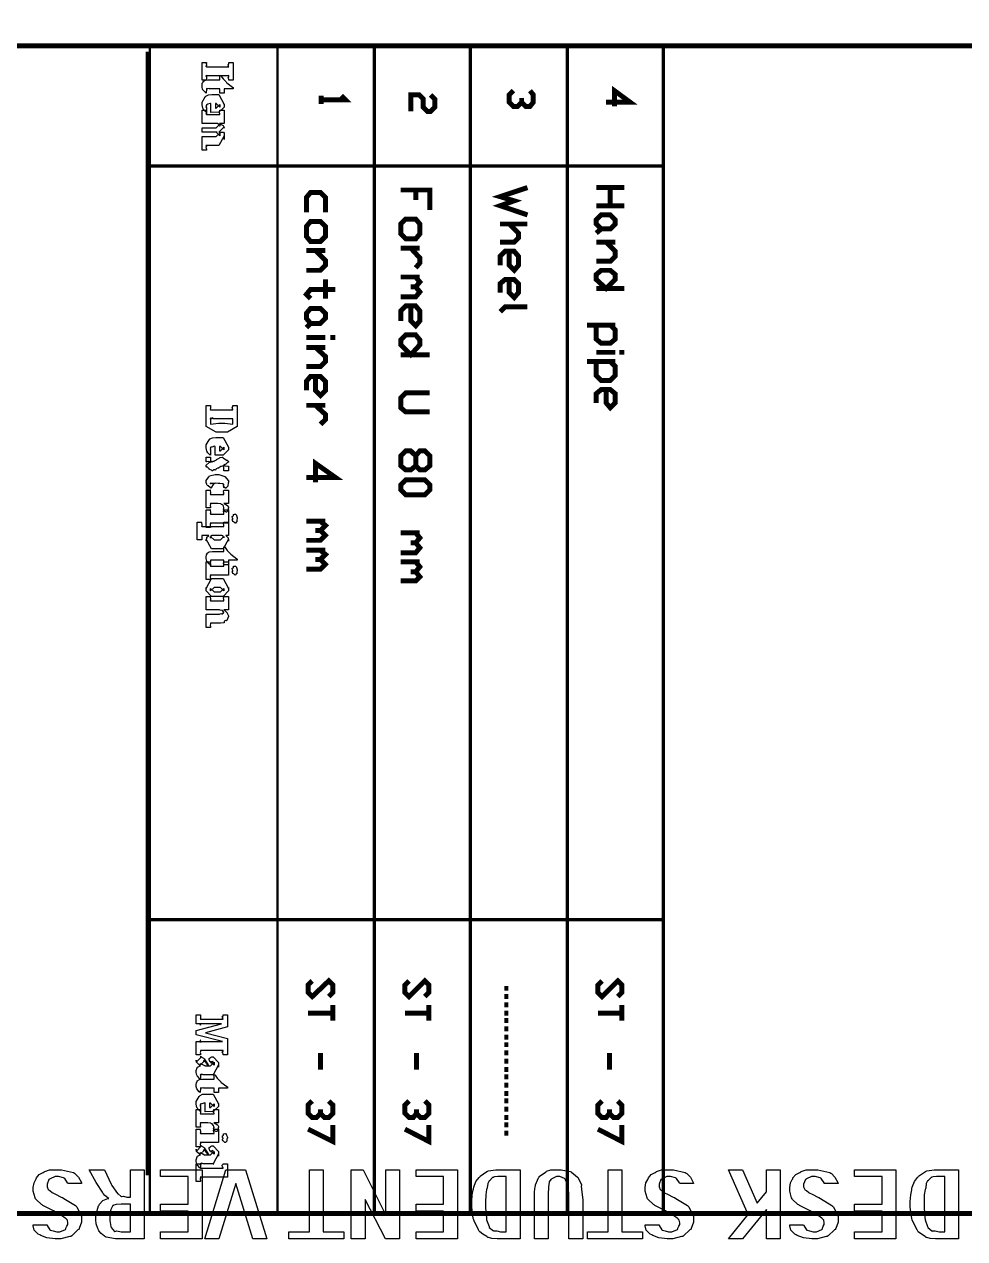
# Model space of a CAD drawing. Extents: x 0 to 11.7, y 0 to 16.5.
# Drawn here: x 4.012 to 5.905, y -0.002 to 2.442 of the extents above; entities that cross this region are included whole.
import ezdxf

# ---------------------------------------------------------------- set-up
doc = ezdxf.new("R2010")
doc.units = 0
doc.layers.get('0').update_dxf_attribs({"linetype": 'CONTINUOUS'})

msp = doc.modelspace()

# ---------------------------------------------------------------- linework, layer by layer
at = {"color": 0, "const_width": 0.01}
msp.add_lwpolyline([(11.5517, 0.0483), (11.5517, 16.4), (0.1833, 16.4), (0.1833, 0.0483), (11.5517, 0.0483)], close=True, dxfattribs=at)
at = {"color": 0}
for points, const_width in [([(0.1833, 2.3983), (11.5517, 2.3983)], 0.01), ([(4.265, 2.3983), (4.265, 0.0483)], 0.005), ([(4.265, 2.3983), (5.105, 2.3983)], 0.005), ([(4.265, 2.3983), (5.2983, 2.3983)], 0.005), ([(4.5217, 2.3983), (4.5217, 0.0467)], 0.005), ([(4.7167, 2.3983), (4.7167, 0.0483)], 0.00667), ([(4.91, 2.3983), (4.91, 0.0467)], 0.00667), ([(5.105, 2.3983), (5.105, 0.0483)], 0.00667), ([(5.2983, 2.3983), (5.2983, 0.0483)], 0.00667), ([(4.2617, 2.3867), (4.2617, 0.125)], 0.01), ([(4.265, 2.1567), (5.2983, 2.1567)], 0.00667), ([(4.2633, 0.64), (5.2983, 0.64)], 0.00667), ([(4.265, 0.0483), (5.2983, 0.0483)], 0.005)]:
    msp.add_lwpolyline(points, dxfattribs=dict(at, const_width=const_width))
at = {"color": 6}
for points in [[(4.3789, 2.3292), (4.37, 2.3292), (4.37, 2.365), (4.3789, 2.365), (4.3789, 2.3628), (4.3786, 2.3627), (4.3789, 2.3596), (4.3789, 2.3585), (4.3788, 2.3586), (4.3778, 2.3582), (4.3789, 2.3566), (4.3789, 2.3566), (4.3787, 2.3568), (4.3778, 2.3573), (4.3789, 2.3561), (4.3789, 2.3561), (4.4238, 2.3561), (4.4234, 2.3564), (4.4223, 2.3574), (4.4238, 2.3566), (4.4238, 2.3566), (4.4234, 2.3569), (4.4223, 2.3584), (4.4238, 2.3587), (4.4238, 2.3587), (4.4233, 2.3592), (4.4223, 2.3613), (4.4238, 2.3625), (4.4238, 2.3628), (4.4238, 2.365), (4.4327, 2.365), (4.4327, 2.3292), (4.4238, 2.3292), (4.4238, 2.3314), (4.4232, 2.3319), (4.4223, 2.3345), (4.4238, 2.3354), (4.4238, 2.3357), (4.4237, 2.3358), (4.4238, 2.3372), (4.4238, 2.3377), (4.4234, 2.3382), (4.4223, 2.3397), (4.4238, 2.3381), (4.4238, 2.3381), (4.3789, 2.3381), (4.3787, 2.3385), (4.3778, 2.3397), (4.3789, 2.3382), (4.3789, 2.3377), (4.3788, 2.3379), (4.3778, 2.3385), (4.3789, 2.3363), (4.3789, 2.3355), (4.3788, 2.3355), (4.3789, 2.3324), (4.3789, 2.3314), (4.3789, 2.3292)], [(4.4327, 2.3121), (4.4147, 2.3121), (4.4147, 2.3032), (4.4058, 2.3032), (4.4058, 2.3121), (4.3848, 2.3121), (4.3842, 2.3125), (4.3817, 2.3121), (4.3809, 2.3121), (4.3804, 2.3123), (4.3787, 2.3127), (4.3793, 2.3121), (4.3793, 2.3121), (4.3793, 2.3122), (4.3789, 2.3121), (4.3789, 2.3121), (4.378, 2.3032), (4.3762, 2.305), (4.371, 2.3106), (4.37, 2.3157), (4.37, 2.3173), (4.37, 2.3188), (4.3705, 2.3234), (4.3717, 2.325), (4.372, 2.3256), (4.3722, 2.3265), (4.3763, 2.3294), (4.3767, 2.3295), (4.3767, 2.3295), (4.3826, 2.3301), (4.3846, 2.3301), (4.4058, 2.3301), (4.4058, 2.339), (4.408, 2.339), (4.408, 2.3381), (4.4123, 2.332), (4.4183, 2.3259), (4.4193, 2.3249), (4.4196, 2.3244), (4.4315, 2.3153), (4.4327, 2.3145), (4.4327, 2.3121)], [(4.388, 2.2645), (4.388, 2.2823), (4.3869, 2.2827), (4.3813, 2.2809), (4.3809, 2.2805), (4.3803, 2.2807), (4.378, 2.2799), (4.3789, 2.2781), (4.3789, 2.2775), (4.3788, 2.2777), (4.3778, 2.2776), (4.3789, 2.2761), (4.3789, 2.2756), (4.3788, 2.2757), (4.3778, 2.2759), (4.3789, 2.274), (4.3789, 2.2734), (4.3789, 2.2645), (4.3776, 2.2656), (4.3736, 2.2692), (4.3723, 2.2716), (4.372, 2.2723), (4.3715, 2.273), (4.37, 2.2797), (4.37, 2.2818), (4.37, 2.2855), (4.3762, 2.2956), (4.3774, 2.2964), (4.3777, 2.2974), (4.3829, 2.2998), (4.3895, 2.3003), (4.3917, 2.3003), (4.4041, 2.3003), (4.4147, 2.2805), (4.4147, 2.281), (4.4147, 2.2753), (4.4041, 2.2649), (4.388, 2.2645)], [(4.3969, 2.2734), (4.3986, 2.2734), (4.4058, 2.2805), (4.4058, 2.2775), (4.4058, 2.2753), (4.3986, 2.2823), (4.3978, 2.2823), (4.3969, 2.2823), (4.3969, 2.2734)], [(4.4147, 2.2425), (4.4049, 2.2425), (4.4053, 2.2424), (4.4122, 2.2383), (4.4125, 2.2379), (4.4125, 2.2379), (4.4147, 2.2343), (4.4147, 2.2331), (4.4147, 2.2355), (4.4041, 2.2251), (4.413, 2.2251), (4.4147, 2.2227), (4.4147, 2.2101), (4.4147, 2.2175), (4.4041, 2.1978), (4.3971, 2.1978), (4.3789, 2.1978), (4.3787, 2.198), (4.3778, 2.1982), (4.3789, 2.1966), (4.3789, 2.196), (4.3789, 2.1961), (4.3778, 2.1945), (4.3789, 2.1903), (4.3789, 2.1889), (4.37, 2.1889), (4.37, 2.2158), (4.3789, 2.2158), (4.3963, 2.2158), (4.3986, 2.2158), (4.4058, 2.2227), (4.4058, 2.2188), (4.4058, 2.2175), (4.3986, 2.2247), (4.4004, 2.2247), (4.3789, 2.2247), (4.37, 2.2247), (4.37, 2.2336), (4.3789, 2.2336), (4.3963, 2.2336), (4.3986, 2.2336), (4.4058, 2.2407), (4.4058, 2.2368), (4.4054, 2.2374), (4.4046, 2.2393), (4.4049, 2.2392), (4.4049, 2.2392), (4.4041, 2.2401), (4.4009, 2.2422), (4.4004, 2.2425), (4.3789, 2.2425), (4.37, 2.2425), (4.37, 2.2694), (4.3789, 2.2694), (4.3782, 2.2689), (4.3789, 2.2637), (4.3789, 2.262), (4.3788, 2.2622), (4.3778, 2.2624), (4.3789, 2.2605), (4.3789, 2.2605), (4.4058, 2.2605), (4.4058, 2.2605), (4.4058, 2.2618), (4.4058, 2.2622), (4.4054, 2.2631), (4.4048, 2.2664), (4.4058, 2.2687), (4.4058, 2.2694), (4.4147, 2.2694), (4.4147, 2.2425)], [(4.3783, 1.675), (4.3872, 1.675), (4.3872, 1.6728), (4.3869, 1.6727), (4.3872, 1.6698), (4.3872, 1.6687), (4.387, 1.6688), (4.3861, 1.6682), (4.3872, 1.6666), (4.3872, 1.6666), (4.387, 1.6668), (4.3861, 1.6673), (4.3872, 1.6661), (4.3872, 1.6661), (4.4321, 1.6661), (4.4318, 1.6664), (4.4306, 1.6674), (4.4321, 1.6666), (4.4321, 1.6666), (4.4317, 1.6669), (4.4306, 1.6684), (4.4321, 1.6687), (4.4321, 1.6687), (4.4316, 1.6692), (4.4306, 1.6713), (4.4321, 1.6725), (4.4321, 1.6728), (4.4321, 1.675), (4.441, 1.675), (4.441, 1.6511), (4.441, 1.6321), (4.4213, 1.6212), (4.4096, 1.6212), (4.3981, 1.6212), (4.3783, 1.6321), (4.3783, 1.6511), (4.3783, 1.675)], [(4.4321, 1.6481), (4.3926, 1.6481), (4.3924, 1.6487), (4.3901, 1.6497), (4.3893, 1.6481), (4.3889, 1.6481), (4.3886, 1.6485), (4.387, 1.6495), (4.388, 1.6476), (4.3879, 1.6475), (4.3876, 1.6479), (4.3862, 1.6486), (4.3872, 1.6466), (4.3872, 1.6459), (4.3872, 1.6373), (4.4033, 1.6392), (4.4093, 1.6392), (4.4161, 1.6392), (4.4321, 1.6373), (4.4321, 1.6481)], [(4.3963, 1.5744), (4.3963, 1.5922), (4.3952, 1.5926), (4.3896, 1.5908), (4.3892, 1.5905), (4.3886, 1.5906), (4.3863, 1.5898), (4.3872, 1.5881), (4.3872, 1.5875), (4.387, 1.5876), (4.3861, 1.5876), (4.3872, 1.586), (4.3872, 1.5855), (4.387, 1.5857), (4.3861, 1.5858), (4.3872, 1.584), (4.3872, 1.5833), (4.3872, 1.5744), (4.3858, 1.5756), (4.3819, 1.5792), (4.3806, 1.5815), (4.3803, 1.5822), (4.3798, 1.583), (4.3783, 1.5896), (4.3783, 1.5918), (4.3783, 1.5954), (4.3845, 1.6055), (4.3857, 1.6063), (4.386, 1.6073), (4.3912, 1.6098), (4.3979, 1.6102), (4.4, 1.6102), (4.4124, 1.6102), (4.423, 1.5905), (4.423, 1.5909), (4.423, 1.5853), (4.4124, 1.5749), (4.3963, 1.5744)], [(4.4052, 1.5833), (4.407, 1.5833), (4.4141, 1.5905), (4.4141, 1.5875), (4.4141, 1.5853), (4.407, 1.5922), (4.4061, 1.5922), (4.4052, 1.5922), (4.4052, 1.5833)], [(4.423, 1.5435), (4.4141, 1.5435), (4.4141, 1.5524), (4.414, 1.5525), (4.4133, 1.5524), (4.413, 1.5524), (4.4125, 1.5526), (4.4111, 1.5524), (4.4106, 1.5524), (4.4103, 1.5526), (4.4087, 1.5521), (4.4085, 1.552), (4.408, 1.5522), (4.4037, 1.549), (4.4031, 1.5485), (4.4019, 1.5487), (4.3981, 1.547), (4.3968, 1.5448), (4.3963, 1.5446), (4.3958, 1.5451), (4.393, 1.5453), (4.3909, 1.5435), (4.3902, 1.5435), (4.3892, 1.5443), (4.3857, 1.5461), (4.3845, 1.5467), (4.3842, 1.547), (4.3835, 1.548), (4.381, 1.5508), (4.3802, 1.5505), (4.3798, 1.5505), (4.3794, 1.5509), (4.3783, 1.5524), (4.3783, 1.5529), (4.3783, 1.5548), (4.3843, 1.5597), (4.3855, 1.5607), (4.3855, 1.5607), (4.3859, 1.561), (4.3872, 1.5598), (4.3872, 1.5598), (4.3867, 1.5605), (4.3839, 1.562), (4.3797, 1.5614), (4.3783, 1.5615), (4.3783, 1.5704), (4.3872, 1.5704), (4.3872, 1.5615), (4.387, 1.5618), (4.3864, 1.5627), (4.3879, 1.5615), (4.3883, 1.5615), (4.3882, 1.5617), (4.3884, 1.5627), (4.3905, 1.5615), (4.3911, 1.5615), (4.391, 1.5617), (4.3913, 1.5628), (4.3941, 1.5621), (4.3944, 1.5622), (4.3944, 1.563), (4.3983, 1.5647), (4.3987, 1.565), (4.3989, 1.566), (4.4047, 1.569), (4.405, 1.5691), (4.405, 1.5691), (4.4067, 1.5703), (4.4106, 1.5704), (4.4119, 1.5704), (4.4122, 1.5693), (4.419, 1.5645), (4.4195, 1.5646), (4.4195, 1.5646), (4.4205, 1.5648), (4.423, 1.5619), (4.423, 1.5609), (4.423, 1.5609), (4.4211, 1.5597), (4.4178, 1.5565), (4.4167, 1.5561), (4.4161, 1.556), (4.4141, 1.555), (4.4141, 1.5546), (4.4141, 1.5546), (4.4152, 1.5538), (4.4154, 1.5537), (4.4154, 1.5537), (4.4168, 1.5535), (4.422, 1.5526), (4.423, 1.5524), (4.423, 1.5435)], [(4.3935, 1.5175), (4.3876, 1.5086), (4.3864, 1.5098), (4.3823, 1.5128), (4.3808, 1.5138), (4.3805, 1.5143), (4.3799, 1.5155), (4.3783, 1.52), (4.3783, 1.5214), (4.3783, 1.524), (4.3836, 1.5312), (4.3846, 1.5318), (4.3852, 1.5328), (4.3963, 1.5355), (4.4, 1.5355), (4.4038, 1.5355), (4.4141, 1.5325), (4.4152, 1.5318), (4.4158, 1.5315), (4.423, 1.5229), (4.423, 1.5199), (4.4228, 1.5192), (4.4216, 1.5122), (4.4213, 1.5117), (4.4211, 1.5119), (4.4181, 1.5086), (4.4172, 1.5086), (4.4166, 1.5092), (4.4146, 1.5104), (4.415, 1.5093), (4.415, 1.5093), (4.4146, 1.5099), (4.4132, 1.5116), (4.4141, 1.5108), (4.4141, 1.5108), (4.4138, 1.5114), (4.4131, 1.5133), (4.4141, 1.5128), (4.4141, 1.5128), (4.4139, 1.5131), (4.4131, 1.5144), (4.4141, 1.5136), (4.4141, 1.5136), (4.4139, 1.5139), (4.4131, 1.5148), (4.4141, 1.5141), (4.4141, 1.5141), (4.4139, 1.5144), (4.4131, 1.5155), (4.4141, 1.5151), (4.4141, 1.5151), (4.4137, 1.5155), (4.4127, 1.5168), (4.4124, 1.5167), (4.4124, 1.5167), (4.4115, 1.5172), (4.406, 1.5175), (4.4041, 1.5175), (4.4027, 1.5178), (4.398, 1.5181), (4.3958, 1.5175), (4.395, 1.5175), (4.3941, 1.5179), (4.3901, 1.5175), (4.3887, 1.5175), (4.3882, 1.5177), (4.3863, 1.5181), (4.3872, 1.5175), (4.3872, 1.5175), (4.3872, 1.5175), (4.3882, 1.5175), (4.3885, 1.5175), (4.3885, 1.5175), (4.3893, 1.5181), (4.3925, 1.5175), (4.3935, 1.5175)], [(4.423, 1.4777), (4.4139, 1.4777), (4.4143, 1.4776), (4.4213, 1.4733), (4.4215, 1.4729), (4.4215, 1.4729), (4.423, 1.4698), (4.423, 1.4688), (4.423, 1.4688), (4.4224, 1.4668), (4.4222, 1.4627), (4.4219, 1.4623), (4.4216, 1.4624), (4.4194, 1.4599), (4.4187, 1.4599), (4.4178, 1.4604), (4.4151, 1.4616), (4.4153, 1.4624), (4.4152, 1.4625), (4.4145, 1.4632), (4.4132, 1.4661), (4.4141, 1.4682), (4.4141, 1.4688), (4.4137, 1.4696), (4.4129, 1.4722), (4.4132, 1.4723), (4.4132, 1.4723), (4.4127, 1.4731), (4.4105, 1.4756), (4.4093, 1.4756), (4.4089, 1.4757), (4.408, 1.4766), (4.4015, 1.4777), (4.3994, 1.4777), (4.3898, 1.4777), (4.3872, 1.4777), (4.3872, 1.4777), (4.3872, 1.4774), (4.3872, 1.4773), (4.387, 1.4774), (4.3861, 1.4768), (4.3872, 1.4752), (4.3872, 1.4747), (4.3872, 1.4747), (4.3861, 1.4732), (4.3872, 1.4699), (4.3872, 1.4688), (4.3783, 1.4688), (4.3783, 1.5046), (4.3872, 1.5046), (4.3865, 1.5042), (4.3872, 1.4991), (4.3872, 1.4974), (4.387, 1.4976), (4.3861, 1.4977), (4.3872, 1.4957), (4.3872, 1.4957), (4.4141, 1.4957), (4.4141, 1.4957), (4.4141, 1.4962), (4.4141, 1.4964), (4.4138, 1.497), (4.4131, 1.4991), (4.4141, 1.4988), (4.4141, 1.4988), (4.4137, 1.4996), (4.4131, 1.5024), (4.4141, 1.5041), (4.4141, 1.5046), (4.423, 1.5046), (4.423, 1.4777)], [(4.423, 1.4379), (4.3872, 1.4379), (4.387, 1.438), (4.3861, 1.438), (4.3872, 1.4366), (4.3872, 1.4361), (4.3871, 1.4362), (4.3861, 1.4343), (4.3872, 1.4303), (4.3872, 1.429), (4.3783, 1.429), (4.3783, 1.4648), (4.3872, 1.4648), (4.3865, 1.4645), (4.3872, 1.4592), (4.3872, 1.4574), (4.387, 1.4576), (4.3861, 1.4579), (4.3872, 1.4559), (4.3872, 1.4559), (4.4141, 1.4559), (4.4141, 1.4559), (4.4141, 1.4572), (4.4141, 1.4576), (4.4137, 1.4586), (4.4131, 1.4619), (4.4141, 1.4641), (4.4141, 1.4648), (4.423, 1.4648), (4.423, 1.4379)], [(4.441, 1.447), (4.4409, 1.4471), (4.4398, 1.4446), (4.4399, 1.4409), (4.4397, 1.4405), (4.439, 1.4402), (4.4371, 1.4379), (4.4365, 1.4379), (4.436, 1.4383), (4.4337, 1.4403), (4.4334, 1.4407), (4.4326, 1.4411), (4.4308, 1.4438), (4.4321, 1.4462), (4.4321, 1.447), (4.4315, 1.4479), (4.4309, 1.4516), (4.4332, 1.4528), (4.4334, 1.4533), (4.4332, 1.4535), (4.4332, 1.4556), (4.4356, 1.4559), (4.4365, 1.4559), (4.4373, 1.4559), (4.4395, 1.4537), (4.4397, 1.4533), (4.4395, 1.4531), (4.441, 1.4485), (4.441, 1.447)], [(4.3837, 1.413), (4.3694, 1.413), (4.3694, 1.413), (4.3694, 1.4125), (4.3694, 1.4123), (4.3694, 1.4123), (4.3694, 1.4107), (4.3694, 1.4102), (4.3694, 1.4102), (4.3694, 1.4056), (4.3694, 1.4041), (4.3603, 1.4041), (4.3603, 1.4399), (4.3694, 1.4399), (4.369, 1.4395), (4.3694, 1.4343), (4.3694, 1.4325), (4.3694, 1.4327), (4.3688, 1.4329), (4.3694, 1.431), (4.3694, 1.431), (4.4141, 1.431), (4.4141, 1.431), (4.4141, 1.4323), (4.4141, 1.4327), (4.4137, 1.4337), (4.4131, 1.437), (4.4141, 1.4392), (4.4141, 1.4399), (4.423, 1.4399), (4.423, 1.413), (4.4178, 1.413), (4.4178, 1.413), (4.419, 1.4115), (4.4222, 1.4091), (4.4224, 1.4086), (4.4224, 1.4086), (4.423, 1.4036), (4.423, 1.4019), (4.423, 1.406), (4.4124, 1.3863), (4.4009, 1.3863), (4.3892, 1.3863), (4.3783, 1.406), (4.3783, 1.4023), (4.3783, 1.4039), (4.3796, 1.408), (4.3798, 1.4084), (4.3799, 1.4095), (4.3833, 1.4126), (4.3837, 1.413)], [(4.3915, 1.413), (4.3903, 1.413), (4.3867, 1.4111), (4.3872, 1.4088), (4.3872, 1.408), (4.3872, 1.4112), (4.3944, 1.4041), (4.4004, 1.4041), (4.407, 1.4041), (4.4141, 1.4112), (4.4141, 1.4084), (4.4136, 1.4094), (4.4118, 1.4121), (4.4097, 1.4128), (4.4089, 1.413), (4.3915, 1.413)], [(4.441, 1.3631), (4.423, 1.3631), (4.423, 1.3542), (4.4141, 1.3542), (4.4141, 1.3631), (4.3931, 1.3631), (4.3925, 1.3635), (4.39, 1.3631), (4.3892, 1.3631), (4.3887, 1.3633), (4.387, 1.3637), (4.3876, 1.3631), (4.3876, 1.3631), (4.3876, 1.3632), (4.3872, 1.3631), (4.3872, 1.3631), (4.3863, 1.3542), (4.3845, 1.356), (4.3793, 1.3616), (4.3783, 1.3666), (4.3783, 1.3683), (4.3783, 1.3699), (4.3788, 1.3744), (4.38, 1.376), (4.3803, 1.3766), (4.3805, 1.3775), (4.3846, 1.3804), (4.385, 1.3805), (4.385, 1.3805), (4.3909, 1.3811), (4.3929, 1.3811), (4.4141, 1.3811), (4.4141, 1.39), (4.4163, 1.39), (4.4164, 1.3891), (4.4206, 1.383), (4.4266, 1.3769), (4.4276, 1.3759), (4.428, 1.3754), (4.4398, 1.3663), (4.441, 1.3655), (4.441, 1.3631)], [(4.423, 1.3333), (4.3872, 1.3333), (4.387, 1.3334), (4.3861, 1.3334), (4.3872, 1.332), (4.3872, 1.3315), (4.3871, 1.3316), (4.3861, 1.3296), (4.3872, 1.3257), (4.3872, 1.3244), (4.3783, 1.3244), (4.3783, 1.3602), (4.3872, 1.3602), (4.3865, 1.3599), (4.3872, 1.3546), (4.3872, 1.3528), (4.387, 1.353), (4.3861, 1.3532), (4.3872, 1.3513), (4.3872, 1.3513), (4.4141, 1.3513), (4.4141, 1.3513), (4.4141, 1.3526), (4.4141, 1.353), (4.4137, 1.354), (4.4131, 1.3573), (4.4141, 1.3595), (4.4141, 1.3602), (4.423, 1.3602), (4.423, 1.3333)], [(4.441, 1.3424), (4.4409, 1.3424), (4.4398, 1.3399), (4.4399, 1.3363), (4.4397, 1.3359), (4.439, 1.3356), (4.4371, 1.3333), (4.4365, 1.3333), (4.436, 1.3337), (4.4337, 1.3357), (4.4334, 1.3361), (4.4326, 1.3365), (4.4308, 1.3392), (4.4321, 1.3416), (4.4321, 1.3424), (4.4315, 1.3433), (4.4309, 1.347), (4.4332, 1.3482), (4.4334, 1.3487), (4.4332, 1.3489), (4.4332, 1.351), (4.4356, 1.3513), (4.4365, 1.3513), (4.4373, 1.3513), (4.4395, 1.3491), (4.4397, 1.3487), (4.4395, 1.3485), (4.441, 1.3439), (4.441, 1.3424)], [(4.423, 1.3086), (4.423, 1.3014), (4.4124, 1.2906), (4.4007, 1.2906), (4.3892, 1.2906), (4.3783, 1.3014), (4.3783, 1.3084), (4.3783, 1.3066), (4.3892, 1.3264), (4.4007, 1.3264), (4.4124, 1.3264), (4.423, 1.3066), (4.423, 1.3086)], [(4.4141, 1.304), (4.4141, 1.3014), (4.407, 1.3084), (4.3983, 1.3084), (4.3944, 1.3084), (4.3872, 1.3014), (4.3872, 1.304), (4.3872, 1.3066), (4.3944, 1.2995), (4.4033, 1.2995), (4.407, 1.2995), (4.4141, 1.3066), (4.4141, 1.304)], [(4.423, 1.2635), (4.4141, 1.2635), (4.4143, 1.2633), (4.4205, 1.2573), (4.4208, 1.2568), (4.4208, 1.2568), (4.423, 1.2512), (4.423, 1.2494), (4.4228, 1.249), (4.4196, 1.2421), (4.4189, 1.2416), (4.4179, 1.2419), (4.4143, 1.2406), (4.4148, 1.2377), (4.4148, 1.2375), (4.4136, 1.2376), (4.4069, 1.2368), (4.4046, 1.2368), (4.3872, 1.2368), (4.3872, 1.2368), (4.3872, 1.2355), (4.3872, 1.2351), (4.387, 1.2351), (4.3861, 1.2329), (4.3872, 1.229), (4.3872, 1.2277), (4.3783, 1.2277), (4.3783, 1.2546), (4.3872, 1.2546), (4.4052, 1.2546), (4.4052, 1.2549), (4.4075, 1.2564), (4.4111, 1.255), (4.4113, 1.255), (4.4112, 1.2555), (4.4119, 1.2571), (4.4135, 1.2561), (4.4135, 1.2561), (4.4132, 1.2566), (4.413, 1.2584), (4.4141, 1.2579), (4.4141, 1.2579), (4.4136, 1.259), (4.4109, 1.262), (4.4066, 1.2631), (4.4052, 1.2635), (4.3872, 1.2635), (4.3783, 1.2635), (4.3783, 1.2904), (4.3872, 1.2904), (4.3865, 1.29), (4.3872, 1.2848), (4.3872, 1.283), (4.387, 1.2833), (4.3861, 1.2835), (4.3872, 1.2815), (4.3872, 1.2815), (4.4141, 1.2815), (4.4141, 1.2815), (4.4141, 1.2828), (4.4141, 1.2833), (4.4137, 1.2842), (4.4131, 1.2874), (4.4141, 1.2897), (4.4141, 1.2904), (4.423, 1.2904), (4.423, 1.2635)], [(4.3768, 0.4123), (4.4211, 0.4006), (4.4211, 0.3676), (4.4122, 0.3676), (4.4122, 0.3698), (4.4116, 0.3706), (4.4106, 0.3735), (4.4122, 0.3742), (4.4122, 0.3743), (4.4117, 0.3746), (4.4106, 0.3759), (4.4122, 0.3761), (4.4122, 0.3761), (4.4118, 0.3762), (4.4106, 0.377), (4.4122, 0.3767), (4.4122, 0.3767), (4.3672, 0.3767), (4.3672, 0.3767), (4.3672, 0.3764), (4.3672, 0.3763), (4.3672, 0.3763), (4.3672, 0.3747), (4.3672, 0.3741), (4.367, 0.3742), (4.3662, 0.3728), (4.3672, 0.3706), (4.3672, 0.3698), (4.3672, 0.3676), (4.3583, 0.3676), (4.3583, 0.3945), (4.3672, 0.3945), (4.3672, 0.3926), (4.3667, 0.3933), (4.3672, 0.3969), (4.3672, 0.3969), (4.3671, 0.3971), (4.3662, 0.3972), (4.3672, 0.3957), (4.3672, 0.3952), (4.367, 0.3955), (4.3662, 0.3962), (4.3672, 0.3945), (4.3672, 0.3945), (4.4113, 0.3945), (4.3583, 0.408), (4.3583, 0.4169), (4.4091, 0.4303), (4.3672, 0.4303), (4.3672, 0.4303), (4.3672, 0.4302), (4.3672, 0.4301), (4.3671, 0.4302), (4.3662, 0.4299), (4.3672, 0.4283), (4.3672, 0.4277), (4.367, 0.4278), (4.3662, 0.4282), (4.3672, 0.4298), (4.3672, 0.4303), (4.3583, 0.4303), (4.3583, 0.4484), (4.3672, 0.4484), (4.3672, 0.4477), (4.3669, 0.4476), (4.3672, 0.4448), (4.3672, 0.4438), (4.3672, 0.4438), (4.3672, 0.4417), (4.3672, 0.441), (4.3671, 0.4411), (4.3662, 0.441), (4.3672, 0.4399), (4.3672, 0.4395), (4.4122, 0.4395), (4.4118, 0.4398), (4.4106, 0.4407), (4.4122, 0.4399), (4.4122, 0.4399), (4.4117, 0.4403), (4.4106, 0.4417), (4.4122, 0.442), (4.4122, 0.4421), (4.4116, 0.4425), (4.4106, 0.4447), (4.4122, 0.446), (4.4122, 0.4464), (4.4122, 0.4484), (4.4211, 0.4484), (4.4211, 0.4245), (4.3768, 0.4123)], [(4.3672, 0.3456), (4.3651, 0.347), (4.3595, 0.3522), (4.3583, 0.3557), (4.3583, 0.3569), (4.3583, 0.3528), (4.3692, 0.3637), (4.3659, 0.3637), (4.3679, 0.3637), (4.3732, 0.3609), (4.3738, 0.3604), (4.3742, 0.3601), (4.3823, 0.3475), (4.3833, 0.3456), (4.3868, 0.3456), (4.387, 0.3456), (4.3941, 0.3528), (4.3941, 0.3493), (4.3941, 0.347), (4.387, 0.3541), (4.3922, 0.3541), (4.392, 0.3544), (4.3909, 0.3551), (4.3911, 0.3532), (4.3909, 0.353), (4.3907, 0.3533), (4.3891, 0.3531), (4.3887, 0.3513), (4.3885, 0.3513), (4.3883, 0.3519), (4.387, 0.3533), (4.3862, 0.353), (4.3861, 0.353), (4.386, 0.3541), (4.3853, 0.3564), (4.3853, 0.3572), (4.3846, 0.3577), (4.384, 0.3606), (4.3866, 0.3616), (4.3868, 0.3619), (4.387, 0.3624), (4.39, 0.3637), (4.3909, 0.3637), (4.3924, 0.3637), (4.4031, 0.3524), (4.4031, 0.3433), (4.4031, 0.3476), (4.3924, 0.3279), (4.3937, 0.3279), (4.3874, 0.3279), (4.372, 0.3279), (4.3712, 0.3282), (4.3682, 0.3288), (4.3688, 0.3276), (4.3688, 0.3276), (4.3684, 0.3279), (4.3669, 0.3282), (4.3678, 0.3267), (4.3677, 0.3266), (4.3674, 0.3268), (4.3662, 0.3276), (4.3672, 0.3278), (4.3672, 0.3279), (4.3672, 0.319), (4.3657, 0.3198), (4.3607, 0.3251), (4.3603, 0.3257), (4.3598, 0.3271), (4.3583, 0.3322), (4.3583, 0.3339), (4.3583, 0.336), (4.3602, 0.3417), (4.3605, 0.3422), (4.3607, 0.3433), (4.3665, 0.3455), (4.3672, 0.3456)], [(4.3764, 0.3456), (4.3835, 0.3456), (4.3823, 0.3467), (4.3789, 0.3506), (4.3774, 0.3528), (4.3768, 0.3532), (4.3763, 0.354), (4.3739, 0.3557), (4.3725, 0.3548), (4.372, 0.3548), (4.3744, 0.3548), (4.3672, 0.3476), (4.3672, 0.3504), (4.3672, 0.3504), (4.3684, 0.3499), (4.3748, 0.3461), (4.3764, 0.3456)], [(4.4211, 0.3008), (4.4031, 0.3008), (4.4031, 0.2919), (4.3941, 0.2919), (4.3941, 0.3008), (4.3731, 0.3008), (4.3726, 0.3012), (4.3701, 0.3008), (4.3692, 0.3008), (4.3687, 0.301), (4.367, 0.3013), (4.3677, 0.3008), (4.3677, 0.3008), (4.3676, 0.3008), (4.3672, 0.3008), (4.3672, 0.3008), (4.3664, 0.2919), (4.3645, 0.2936), (4.3594, 0.2993), (4.3583, 0.3043), (4.3583, 0.306), (4.3583, 0.3075), (4.3588, 0.3121), (4.36, 0.3137), (4.3603, 0.3142), (4.3605, 0.3152), (4.3646, 0.318), (4.3651, 0.3181), (4.3651, 0.3181), (4.3709, 0.3188), (4.3729, 0.3188), (4.3941, 0.3188), (4.3941, 0.3277), (4.3963, 0.3277), (4.3964, 0.3268), (4.4006, 0.3207), (4.4066, 0.3146), (4.4076, 0.3136), (4.408, 0.313), (4.4199, 0.3039), (4.4211, 0.3032), (4.4211, 0.3008)], [(4.3764, 0.2531), (4.3764, 0.2709), (4.3753, 0.2713), (4.3696, 0.2695), (4.3692, 0.2692), (4.3686, 0.2694), (4.3664, 0.2686), (4.3672, 0.2668), (4.3672, 0.2662), (4.3671, 0.2663), (4.3662, 0.2663), (4.3672, 0.2648), (4.3672, 0.2642), (4.3671, 0.2644), (4.3662, 0.2645), (4.3672, 0.2627), (4.3672, 0.262), (4.3672, 0.2531), (4.3659, 0.2543), (4.362, 0.2579), (4.3607, 0.2603), (4.3603, 0.261), (4.3598, 0.2617), (4.3583, 0.2683), (4.3583, 0.2705), (4.3583, 0.2741), (4.3645, 0.2842), (4.3657, 0.285), (4.366, 0.286), (4.3712, 0.2885), (4.3779, 0.289), (4.38, 0.289), (4.3924, 0.289), (4.4031, 0.2692), (4.4031, 0.2696), (4.4031, 0.264), (4.3924, 0.2536), (4.3764, 0.2531)], [(4.3853, 0.262), (4.387, 0.262), (4.3941, 0.2692), (4.3941, 0.2662), (4.3941, 0.264), (4.387, 0.2709), (4.3861, 0.2709), (4.3853, 0.2709), (4.3853, 0.262)], [(4.4031, 0.2311), (4.3939, 0.2311), (4.3944, 0.2311), (4.4013, 0.2267), (4.4015, 0.2263), (4.4015, 0.2263), (4.4031, 0.2233), (4.4031, 0.2222), (4.4031, 0.2222), (4.4024, 0.2202), (4.4022, 0.2161), (4.402, 0.2157), (4.4016, 0.2158), (4.3995, 0.2133), (4.3987, 0.2133), (4.3979, 0.2138), (4.3952, 0.215), (4.3953, 0.2158), (4.3952, 0.2159), (4.3945, 0.2166), (4.3933, 0.2195), (4.3941, 0.2216), (4.3941, 0.2222), (4.3938, 0.223), (4.3929, 0.2256), (4.3933, 0.2257), (4.3933, 0.2257), (4.3927, 0.2266), (4.3906, 0.229), (4.3893, 0.2291), (4.3889, 0.2292), (4.388, 0.23), (4.3816, 0.2311), (4.3794, 0.2311), (4.3698, 0.2311), (4.3672, 0.2311), (4.3672, 0.2311), (4.3672, 0.2308), (4.3672, 0.2307), (4.3671, 0.2308), (4.3662, 0.2302), (4.3672, 0.2286), (4.3672, 0.2281), (4.3672, 0.2281), (4.3662, 0.2267), (4.3672, 0.2234), (4.3672, 0.2222), (4.3583, 0.2222), (4.3583, 0.258), (4.3672, 0.258), (4.3665, 0.2576), (4.3672, 0.2525), (4.3672, 0.2509), (4.3671, 0.251), (4.3662, 0.2511), (4.3672, 0.2491), (4.3672, 0.2491), (4.3941, 0.2491), (4.3941, 0.2491), (4.3941, 0.2496), (4.3941, 0.2498), (4.3938, 0.2504), (4.3932, 0.2525), (4.3941, 0.2522), (4.3941, 0.2522), (4.3937, 0.253), (4.3932, 0.2559), (4.3941, 0.2575), (4.3941, 0.258), (4.4031, 0.258), (4.4031, 0.2311)], [(4.4031, 0.1913), (4.3672, 0.1913), (4.367, 0.1914), (4.3662, 0.1914), (4.3672, 0.19), (4.3672, 0.1896), (4.3671, 0.1896), (4.3662, 0.1877), (4.3672, 0.1838), (4.3672, 0.1824), (4.3583, 0.1824), (4.3583, 0.2182), (4.3672, 0.2182), (4.3665, 0.2179), (4.3672, 0.2126), (4.3672, 0.2108), (4.3671, 0.211), (4.3662, 0.2113), (4.3672, 0.2093), (4.3672, 0.2093), (4.3941, 0.2093), (4.3941, 0.2093), (4.3941, 0.2106), (4.3941, 0.211), (4.3937, 0.212), (4.3932, 0.2153), (4.3941, 0.2175), (4.3941, 0.2182), (4.4031, 0.2182), (4.4031, 0.1913)], [(4.4211, 0.2004), (4.4209, 0.2005), (4.4199, 0.198), (4.42, 0.1943), (4.4198, 0.1939), (4.4191, 0.1936), (4.4172, 0.1913), (4.4165, 0.1913), (4.416, 0.1917), (4.4137, 0.1937), (4.4135, 0.1941), (4.4127, 0.1945), (4.4108, 0.1972), (4.4122, 0.1997), (4.4122, 0.2004), (4.4115, 0.2013), (4.411, 0.205), (4.4132, 0.2063), (4.4135, 0.2067), (4.4132, 0.2069), (4.4132, 0.209), (4.4157, 0.2093), (4.4165, 0.2093), (4.4173, 0.2093), (4.4195, 0.2071), (4.4198, 0.2067), (4.4195, 0.2065), (4.4211, 0.2019), (4.4211, 0.2004)], [(4.3672, 0.1664), (4.3651, 0.1678), (4.3595, 0.1729), (4.3583, 0.1765), (4.3583, 0.1777), (4.3583, 0.1736), (4.3692, 0.1844), (4.3659, 0.1844), (4.3679, 0.1844), (4.3732, 0.1817), (4.3738, 0.1812), (4.3742, 0.1809), (4.3823, 0.1683), (4.3833, 0.1664), (4.3868, 0.1664), (4.387, 0.1664), (4.3941, 0.1736), (4.3941, 0.1701), (4.3941, 0.1677), (4.387, 0.1749), (4.3922, 0.1749), (4.392, 0.1752), (4.3909, 0.1758), (4.3911, 0.174), (4.3909, 0.1738), (4.3907, 0.174), (4.3891, 0.1738), (4.3887, 0.172), (4.3885, 0.172), (4.3883, 0.1726), (4.387, 0.174), (4.3862, 0.1738), (4.3861, 0.1738), (4.386, 0.1748), (4.3853, 0.1771), (4.3853, 0.1779), (4.3846, 0.1785), (4.384, 0.1814), (4.3866, 0.1823), (4.3868, 0.1827), (4.387, 0.1831), (4.39, 0.1844), (4.3909, 0.1844), (4.3924, 0.1844), (4.4031, 0.1731), (4.4031, 0.164), (4.4031, 0.1683), (4.3924, 0.1486), (4.3937, 0.1486), (4.3874, 0.1486), (4.372, 0.1486), (4.3712, 0.149), (4.3682, 0.1496), (4.3688, 0.1484), (4.3688, 0.1484), (4.3684, 0.1487), (4.3669, 0.149), (4.3678, 0.1474), (4.3677, 0.1473), (4.3674, 0.1476), (4.3662, 0.1484), (4.3672, 0.1485), (4.3672, 0.1486), (4.3672, 0.1397), (4.3657, 0.1405), (4.3607, 0.1459), (4.3603, 0.1464), (4.3598, 0.1479), (4.3583, 0.153), (4.3583, 0.1547), (4.3583, 0.1567), (4.3602, 0.1624), (4.3605, 0.1629), (4.3607, 0.1641), (4.3665, 0.1663), (4.3672, 0.1664)], [(4.3764, 0.1664), (4.3835, 0.1664), (4.3823, 0.1675), (4.3789, 0.1713), (4.3774, 0.1736), (4.3768, 0.174), (4.3763, 0.1747), (4.3739, 0.1765), (4.3725, 0.1755), (4.372, 0.1755), (4.3744, 0.1755), (4.3672, 0.1683), (4.3672, 0.1712), (4.3672, 0.1712), (4.3684, 0.1707), (4.3748, 0.1669), (4.3764, 0.1664)], [(4.4211, 0.1215), (4.3672, 0.1215), (4.367, 0.1216), (4.3662, 0.1216), (4.3672, 0.1203), (4.3672, 0.1198), (4.3671, 0.1198), (4.3662, 0.1179), (4.3672, 0.114), (4.3672, 0.1126), (4.3583, 0.1126), (4.3583, 0.1484), (4.3672, 0.1484), (4.3665, 0.1481), (4.3672, 0.1429), (4.3672, 0.1411), (4.3671, 0.1413), (4.3662, 0.1415), (4.3672, 0.1395), (4.3672, 0.1395), (4.4122, 0.1395), (4.4122, 0.1395), (4.4122, 0.1408), (4.4122, 0.1413), (4.4115, 0.1421), (4.4106, 0.1456), (4.4122, 0.1477), (4.4122, 0.1484), (4.4211, 0.1484), (4.4211, 0.1215)]]:
    msp.add_lwpolyline(points, close=True, dxfattribs=at)
at = {"color": 6, "const_width": 0.01}
for points in [[(4.65, 2.2983), (4.6583, 2.29), (4.61, 2.29)], [(4.61, 2.2983), (4.61, 2.2817)], [(4.83, 2.3), (4.8383, 2.2917), (4.8383, 2.275), (4.83, 2.2666), (4.8233, 2.2666), (4.815, 2.275), (4.815, 2.2917), (4.8066, 2.3), (4.79, 2.3), (4.79, 2.2666)], [(5.0133, 2.285), (5.005, 2.2767), (4.9967, 2.2767), (4.9883, 2.285), (4.9883, 2.3), (4.9967, 2.3083)], [(5.03, 2.3083), (5.0367, 2.3), (5.0367, 2.285), (5.03, 2.2767), (5.0217, 2.2767), (5.0133, 2.285), (5.0133, 2.2934)], [(5.2, 2.2767), (5.2, 2.3083), (5.2317, 2.285), (5.1833, 2.285)], [(4.6183, 2.0633), (4.6183, 2.0933), (4.6083, 2.1033), (4.5883, 2.1033), (4.58, 2.0933), (4.58, 2.0633)], [(4.77, 2.1084), (4.8284, 2.1084), (4.8284, 2.0684)], [(4.8, 2.1084), (4.8, 2.0883)], [(5.025, 2.1133), (4.97, 2.095), (4.9983, 2.0866), (4.97, 2.0767), (5.025, 2.0583)], [(5.1634, 2.1133), (5.22, 2.1133)], [(5.1917, 2.1133), (5.1917, 2.0767)], [(5.22, 2.0767), (5.1634, 2.0767)], [(4.97, 2.04), (5.025, 2.04)], [(4.9883, 2.04), (5.0067, 2.0217), (5.0067, 2.0117), (4.9983, 2.0033), (4.97, 2.0033)], [(5.1733, 2.03), (5.1634, 2.0217)], [(5.1634, 2.0033), (5.2017, 2.0033)], [(5.1833, 2.0033), (5.2017, 1.985), (5.2017, 1.975), (5.1917, 1.965), (5.1634, 1.965)], [(4.58, 1.9867), (4.6183, 1.9867)], [(4.5983, 1.9867), (4.6183, 1.9667), (4.6183, 1.9567), (4.6083, 1.9467), (4.58, 1.9467)], [(4.77, 1.9916), (4.8083, 1.9916)], [(4.79, 1.9916), (4.8083, 1.9717), (4.8083, 1.9616), (4.8, 1.9517)], [(4.9883, 1.985), (4.9883, 1.9567), (4.9983, 1.9467), (5.0067, 1.9567), (5.0067, 1.975), (4.9983, 1.985), (4.98, 1.985), (4.97, 1.975), (4.97, 1.9567)], [(4.6183, 1.9283), (4.6183, 1.89)], [(4.77, 1.9333), (4.8083, 1.9333)], [(4.8, 1.9333), (4.8083, 1.9233), (4.8, 1.9134), (4.79, 1.9134)], [(4.9883, 1.9283), (4.9883, 1.9017), (4.9983, 1.8917), (5.0067, 1.9017), (5.0067, 1.92), (4.9983, 1.9283), (4.98, 1.9283), (4.97, 1.92), (4.97, 1.9017)], [(4.6383, 1.9083), (4.5883, 1.9083), (4.58, 1.8983), (4.5883, 1.89)], [(4.8, 1.9134), (4.8083, 1.9033), (4.8, 1.8933), (4.77, 1.8933)], [(5.22, 1.91), (5.1634, 1.91)], [(4.79, 1.875), (4.79, 1.845), (4.8, 1.835), (4.8083, 1.845), (4.8083, 1.865), (4.8, 1.875), (4.78, 1.875), (4.77, 1.865), (4.77, 1.845)], [(5.025, 1.8733), (4.98, 1.8733), (4.97, 1.8633)], [(4.5883, 1.84), (4.58, 1.8317)], [(5.145, 1.8366), (5.2017, 1.8366)], [(5.1917, 1.8366), (5.2017, 1.8267), (5.2017, 1.8083), (5.1917, 1.8), (5.1733, 1.8), (5.1634, 1.8083), (5.1634, 1.8366)], [(4.58, 1.8117), (4.6183, 1.8117)], [(4.6283, 1.8117), (4.6383, 1.8117)], [(4.58, 1.7917), (4.6183, 1.7917)], [(4.5983, 1.7917), (4.6183, 1.7733), (4.6183, 1.7633), (4.6083, 1.7533), (4.58, 1.7533)], [(5.1634, 1.7817), (5.2017, 1.7817)], [(5.21, 1.7817), (5.22, 1.7817)], [(4.8284, 1.7767), (4.77, 1.7767)], [(5.145, 1.7633), (5.2017, 1.7633)], [(5.1917, 1.7633), (5.2017, 1.7533), (5.2017, 1.735), (5.1917, 1.725), (5.1733, 1.725), (5.1634, 1.735), (5.1634, 1.7633)], [(4.5983, 1.7333), (4.5983, 1.705), (4.6083, 1.695), (4.6183, 1.705), (4.6183, 1.7233), (4.6083, 1.7333), (4.5883, 1.7333), (4.58, 1.7233), (4.58, 1.705)], [(5.1833, 1.7067), (5.1833, 1.68), (5.1917, 1.67), (5.2017, 1.68), (5.2017, 1.6984), (5.1917, 1.7067), (5.1733, 1.7067), (5.1634, 1.6984), (5.1634, 1.68)], [(4.8284, 1.7), (4.78, 1.7), (4.77, 1.69), (4.77, 1.67), (4.78, 1.6617), (4.8284, 1.6617)], [(4.58, 1.675), (4.6183, 1.675)], [(4.5983, 1.675), (4.6183, 1.6567), (4.6183, 1.6466), (4.6083, 1.6367)], [(4.5983, 1.52), (4.5983, 1.5583), (4.6383, 1.53), (4.58, 1.53)], [(4.8, 1.5533), (4.79, 1.545), (4.78, 1.545), (4.77, 1.5533), (4.77, 1.5734), (4.78, 1.5833), (4.79, 1.5833), (4.8, 1.5734), (4.8, 1.5533), (4.8083, 1.545), (4.8184, 1.545), (4.8284, 1.5533), (4.8284, 1.5734), (4.8184, 1.5833), (4.8083, 1.5833), (4.8, 1.5734)], [(4.58, 1.4417), (4.6183, 1.4417)], [(4.6083, 1.4417), (4.6183, 1.4333), (4.6083, 1.4233), (4.5983, 1.4233)], [(4.6083, 1.4233), (4.6183, 1.4134), (4.6083, 1.4033), (4.58, 1.4033)], [(4.77, 1.4183), (4.8083, 1.4183)], [(4.8, 1.4183), (4.8083, 1.4083), (4.8, 1.3983), (4.79, 1.3983)], [(4.8, 1.3983), (4.8083, 1.3883), (4.8, 1.3783), (4.77, 1.3783)], [(4.58, 1.3834), (4.6183, 1.3834)], [(4.6083, 1.365), (4.6183, 1.355), (4.6083, 1.345), (4.58, 1.345)], [(4.6083, 1.3834), (4.6183, 1.375), (4.6083, 1.365), (4.5983, 1.365)], [(4.77, 1.36), (4.8083, 1.36)], [(4.8, 1.34), (4.8083, 1.33), (4.8, 1.3217), (4.77, 1.3217)], [(4.8, 1.36), (4.8083, 1.35), (4.8, 1.34), (4.79, 1.34)], [(4.5917, 0.5167), (4.5833, 0.5084), (4.5833, 0.4933), (4.5917, 0.485), (4.625, 0.5167), (4.6334, 0.5084), (4.6334, 0.4933), (4.625, 0.485)], [(4.7867, 0.5167), (4.7783, 0.5084), (4.7783, 0.4933), (4.7867, 0.485), (4.8184, 0.5167), (4.8267, 0.5084), (4.8267, 0.4933), (4.8184, 0.485)], [(5.175, 0.5167), (5.1667, 0.5084), (5.1667, 0.4933), (5.175, 0.485), (5.2066, 0.5167), (5.215, 0.5084), (5.215, 0.4933), (5.2066, 0.485)], [(4.9783, 0.5017), (4.9867, 0.5017)], [(4.9783, 0.485), (4.9867, 0.485)], [(4.6334, 0.4683), (4.6334, 0.4367)], [(4.8267, 0.4683), (4.8267, 0.4367)], [(4.9783, 0.4683), (4.9867, 0.4683)], [(5.215, 0.4683), (5.215, 0.4367)], [(4.6334, 0.4517), (4.5833, 0.4517)], [(4.8267, 0.4517), (4.7783, 0.4517)], [(4.9783, 0.4517), (4.9867, 0.4517)], [(4.9783, 0.4367), (4.9867, 0.4367)], [(5.215, 0.4517), (5.1667, 0.4517)], [(4.9783, 0.42), (4.9867, 0.42)], [(4.9783, 0.4033), (4.9867, 0.4033)], [(4.9783, 0.3883), (4.9867, 0.3883)], [(4.6083, 0.3717), (4.6083, 0.3383)], [(4.8017, 0.3717), (4.8017, 0.3383)], [(4.9783, 0.3717), (4.9867, 0.3717)], [(5.19, 0.3717), (5.19, 0.3383)], [(4.9783, 0.355), (4.9867, 0.355)], [(4.9783, 0.3383), (4.9867, 0.3383)], [(4.9783, 0.3234), (4.9867, 0.3234)], [(4.9783, 0.3066), (4.9867, 0.3066)], [(4.9783, 0.29), (4.9867, 0.29)], [(4.6083, 0.25), (4.6, 0.2416), (4.5917, 0.2416), (4.5833, 0.25), (4.5833, 0.2667), (4.5917, 0.275)], [(4.625, 0.275), (4.6334, 0.2667), (4.6334, 0.25), (4.625, 0.2416), (4.6166, 0.2416), (4.6083, 0.25), (4.6083, 0.2584)], [(4.8017, 0.25), (4.795, 0.2416), (4.7867, 0.2416), (4.7783, 0.25), (4.7783, 0.2667), (4.7867, 0.275)], [(4.8184, 0.275), (4.8267, 0.2667), (4.8267, 0.25), (4.8184, 0.2416), (4.81, 0.2416), (4.8017, 0.25), (4.8017, 0.2584)], [(4.9783, 0.275), (4.9867, 0.275)], [(5.19, 0.25), (5.1833, 0.2416), (5.175, 0.2416), (5.1667, 0.25), (5.1667, 0.2667), (5.175, 0.275)], [(5.2066, 0.275), (5.215, 0.2667), (5.215, 0.25), (5.2066, 0.2416), (5.1983, 0.2416), (5.19, 0.25), (5.19, 0.2584)], [(4.9783, 0.2584), (4.9867, 0.2584)], [(4.9783, 0.2416), (4.9867, 0.2416)], [(4.6334, 0.2267), (4.6334, 0.1934), (4.5833, 0.2183)], [(4.8267, 0.2267), (4.8267, 0.1934), (4.7783, 0.2183)], [(4.9783, 0.2267), (4.9867, 0.2267)], [(5.215, 0.2267), (5.215, 0.1934), (5.1667, 0.2183)], [(4.9783, 0.21), (4.9867, 0.21)]]:
    msp.add_lwpolyline(points, dxfattribs=at)
for points in [[(4.77, 2.02), (4.77, 2.04), (4.78, 2.05), (4.8, 2.05), (4.8083, 2.04), (4.8083, 2.02), (4.8, 2.01), (4.78, 2.01), (4.77, 2.02)], [(5.1634, 2.04), (5.1634, 2.0483), (5.1733, 2.0583), (5.1917, 2.0583), (5.2017, 2.0483), (5.2017, 2.04), (5.1917, 2.03), (5.1733, 2.03), (5.1634, 2.04)], [(4.58, 2.015), (4.58, 2.035), (4.5883, 2.045), (4.6083, 2.045), (4.6183, 2.035), (4.6183, 2.015), (4.6083, 2.005), (4.5883, 2.005), (4.58, 2.015)], [(5.1833, 1.91), (5.1634, 1.9283), (5.1634, 1.9383), (5.1733, 1.9467), (5.1917, 1.9467), (5.2017, 1.9383), (5.2017, 1.9283), (5.1833, 1.91)], [(4.58, 1.85), (4.58, 1.86), (4.5883, 1.87), (4.6083, 1.87), (4.6183, 1.86), (4.6183, 1.85), (4.6083, 1.84), (4.5883, 1.84), (4.58, 1.85)], [(4.79, 1.7767), (4.77, 1.7967), (4.77, 1.8066), (4.78, 1.8167), (4.8, 1.8167), (4.8083, 1.8066), (4.8083, 1.7967), (4.79, 1.7767)], [(4.77, 1.515), (4.78, 1.525), (4.8184, 1.525), (4.8284, 1.515), (4.8284, 1.505), (4.8184, 1.495), (4.78, 1.495), (4.77, 1.505), (4.77, 1.515)]]:
    msp.add_lwpolyline(points, close=True, dxfattribs=at)
at = {"color": 0}
for points in [[(4.1276, 0.1089), (4.0998, 0.1089), (4.0995, 0.1101), (4.0935, 0.119), (4.0926, 0.1195), (4.0911, 0.1203), (4.0812, 0.1228), (4.0778, 0.1228), (4.0742, 0.1228), (4.064, 0.1183), (4.0631, 0.1173), (4.0618, 0.1169), (4.0581, 0.1075), (4.0581, 0.1043), (4.0581, 0.1023), (4.0603, 0.0968), (4.0607, 0.0963), (4.0607, 0.0963), (4.0638, 0.0947), (4.0684, 0.0909), (4.0694, 0.0904), (4.0694, 0.0904), (4.0751, 0.0871), (4.0864, 0.0817), (4.0889, 0.0805), (4.092, 0.079), (4.1152, 0.0645), (4.1165, 0.0631), (4.1181, 0.0616), (4.1276, 0.0422), (4.1276, 0.0358), (4.1276, 0.0309), (4.1229, 0.018), (4.1219, 0.0164), (4.1203, 0.0157), (4.1076, 0.0034), (4.1059, 0.0025), (4.1036, 0.0025), (4.0861, -0.0022), (4.0802, -0.0022), (4.0747, -0.0022), (4.0577, -0.0003), (4.0454, 0.0041), (4.0434, 0.0054), (4.0403, 0.0072), (4.0323, 0.015), (4.0304, 0.0235), (4.0303, 0.0256), (4.0581, 0.0256), (4.0584, 0.0244), (4.0638, 0.0155), (4.0646, 0.0149), (4.0649, 0.0153), (4.0701, 0.0138), (4.0774, 0.0117), (4.0798, 0.0117), (4.0839, 0.0117), (4.0951, 0.0165), (4.0961, 0.0175), (4.0959, 0.0188), (4.0976, 0.0231), (4.0998, 0.0267), (4.0998, 0.0279), (4.0998, 0.0297), (4.099, 0.0348), (4.0969, 0.0373), (4.0963, 0.0379), (4.0947, 0.039), (4.0872, 0.0443), (4.0771, 0.0506), (4.0742, 0.052), (4.0711, 0.0537), (4.0498, 0.0649), (4.0483, 0.0657), (4.0466, 0.0666), (4.0359, 0.077), (4.0351, 0.0783), (4.0339, 0.0799), (4.0303, 0.0935), (4.0303, 0.098), (4.0303, 0.101), (4.0318, 0.1099), (4.0352, 0.1167), (4.0362, 0.1182), (4.0367, 0.1202), (4.0423, 0.127), (4.0505, 0.1313), (4.0522, 0.1321), (4.0533, 0.1332), (4.063, 0.1361), (4.0745, 0.1367), (4.0783, 0.1367), (4.087, 0.1367), (4.111, 0.1309), (4.113, 0.1297), (4.1139, 0.1291), (4.1211, 0.1219), (4.1272, 0.1112), (4.1276, 0.1089)], [(4.2536, 0.1367), (4.2536, -0.0022), (4.203, -0.0022), (4.1961, -0.0022), (4.1769, 0.001), (4.1755, 0.0017), (4.1736, 0.0032), (4.167, 0.0084), (4.1624, 0.0139), (4.1616, 0.0156), (4.1603, 0.0181), (4.157, 0.0276), (4.1564, 0.0359), (4.1564, 0.0386), (4.1564, 0.0453), (4.1618, 0.0637), (4.1629, 0.0655), (4.1634, 0.0674), (4.1702, 0.0744), (4.1802, 0.0785), (4.1824, 0.0789), (4.1802, 0.08), (4.1742, 0.0845), (4.1711, 0.089), (4.1703, 0.09), (4.1694, 0.0914), (4.1584, 0.1086), (4.157, 0.1111), (4.1425, 0.1367), (4.1739, 0.1367), (4.1872, 0.1076), (4.1886, 0.1051), (4.2, 0.0889), (4.2006, 0.0883), (4.201, 0.0882), (4.2074, 0.0829), (4.208, 0.0826), (4.208, 0.0826), (4.2119, 0.0831), (4.2184, 0.0811), (4.2206, 0.0811), (4.2258, 0.0811), (4.2258, 0.1367), (4.2536, 0.1367)], [(4.37, 0.1367), (4.37, -0.0022), (4.2867, -0.0022), (4.2867, 0.0117), (4.3422, 0.0117), (4.3422, 0.0533), (4.2867, 0.0533), (4.2867, 0.0672), (4.3422, 0.0672), (4.3422, 0.1228), (4.2867, 0.1228), (4.2867, 0.1367), (4.37, 0.1367)], [(4.4574, 0.1367), (4.5003, -0.0022), (4.4723, -0.0022), (4.4378, 0.1089), (4.4035, -0.0022), (4.3753, -0.0022), (4.4181, 0.1367), (4.4574, 0.1367)], [(4.6138, 0.1367), (4.6138, 0.0117), (4.6555, 0.0117), (4.6555, -0.0022), (4.5444, -0.0022), (4.5444, 0.0117), (4.586, 0.0117), (4.586, 0.1367), (4.6138, 0.1367)], [(4.7676, 0.1367), (4.7676, -0.0022), (4.739, -0.0022), (4.6982, 0.0766), (4.6982, -0.0022), (4.6704, -0.0022), (4.6704, 0.1367), (4.6945, 0.1367), (4.7399, 0.0451), (4.7399, 0.1367), (4.7676, 0.1367)], [(4.8841, 0.1367), (4.8841, -0.0022), (4.8007, -0.0022), (4.8007, 0.0117), (4.8563, 0.0117), (4.8563, 0.0533), (4.8007, 0.0533), (4.8007, 0.0672), (4.8563, 0.0672), (4.8563, 0.1228), (4.8007, 0.1228), (4.8007, 0.1367), (4.8841, 0.1367)], [(5.0101, -0.0022), (4.9673, -0.0022), (4.9638, -0.0022), (4.953, -0.0016), (4.9465, -0.0001), (4.9452, 0.0004), (4.9431, 0.002), (4.9352, 0.0069), (4.929, 0.0117), (4.9279, 0.0132), (4.9265, 0.0157), (4.9174, 0.0335), (4.9168, 0.0358), (4.9158, 0.0383), (4.9129, 0.061), (4.9129, 0.0685), (4.9129, 0.0729), (4.9138, 0.086), (4.9158, 0.096), (4.9164, 0.098), (4.9168, 0.1015), (4.9213, 0.1132), (4.9276, 0.121), (4.9289, 0.1226), (4.9298, 0.1238), (4.9435, 0.133), (4.9452, 0.1336), (4.9461, 0.1344), (4.9611, 0.1367), (4.966, 0.1367), (5.0101, 0.1367), (5.0101, -0.0022)], [(4.9823, 0.0117), (4.9823, 0.1228), (4.9676, 0.1228), (4.9654, 0.1228), (4.9589, 0.1225), (4.9564, 0.1215), (4.9558, 0.1213), (4.9549, 0.121), (4.9491, 0.1151), (4.9487, 0.1143), (4.9477, 0.1142), (4.9452, 0.1088), (4.944, 0.0999), (4.9435, 0.098), (4.9428, 0.0971), (4.941, 0.086), (4.9406, 0.0719), (4.9406, 0.0672), (4.9406, 0.0598), (4.9423, 0.0392), (4.9426, 0.0375), (4.9428, 0.0359), (4.9476, 0.0222), (4.9482, 0.0212), (4.9482, 0.0206), (4.9564, 0.0136), (4.9574, 0.0132), (4.9578, 0.0139), (4.9631, 0.0136), (4.9709, 0.0117), (4.9734, 0.0117), (4.9823, 0.0117)], [(5.1361, -0.0022), (5.1083, -0.0022), (5.1083, 0.0779), (5.1083, 0.084), (5.1076, 0.1017), (5.1075, 0.1026), (5.1062, 0.1047), (5.1036, 0.1117), (5.1018, 0.1164), (5.101, 0.1173), (5.0996, 0.1187), (5.0901, 0.1228), (5.0869, 0.1228), (5.0834, 0.1228), (5.0739, 0.1184), (5.0732, 0.1176), (5.0719, 0.1171), (5.0688, 0.1125), (5.0679, 0.1061), (5.0678, 0.1048), (5.0675, 0.1038), (5.0667, 0.0857), (5.0667, 0.0796), (5.0667, -0.0022), (5.0389, -0.0022), (5.0389, 0.0696), (5.0389, 0.0752), (5.0394, 0.092), (5.0405, 0.1026), (5.0408, 0.1043), (5.041, 0.1064), (5.0474, 0.1203), (5.0482, 0.1215), (5.0484, 0.1228), (5.0613, 0.1319), (5.0628, 0.1325), (5.0634, 0.1336), (5.0718, 0.1362), (5.0825, 0.1367), (5.086, 0.1367), (5.0927, 0.1367), (5.1112, 0.1329), (5.1127, 0.1321), (5.1138, 0.1317), (5.1259, 0.1216), (5.1268, 0.1204), (5.1273, 0.1194), (5.1335, 0.1066), (5.1337, 0.1052), (5.1332, 0.1036), (5.1341, 0.0912), (5.1361, 0.0758), (5.1361, 0.0707), (5.1361, -0.0022)], [(5.215, 0.1367), (5.215, 0.0117), (5.2567, 0.0117), (5.2567, -0.0022), (5.1456, -0.0022), (5.1456, 0.0117), (5.1872, 0.0117), (5.1872, 0.1367), (5.215, 0.1367)], [(5.3592, 0.1089), (5.3314, 0.1089), (5.3312, 0.1101), (5.3252, 0.119), (5.3243, 0.1195), (5.3228, 0.1203), (5.3129, 0.1228), (5.3095, 0.1228), (5.3058, 0.1228), (5.2956, 0.1183), (5.2948, 0.1173), (5.2935, 0.1169), (5.2898, 0.1075), (5.2898, 0.1043), (5.2898, 0.1023), (5.2919, 0.0968), (5.2924, 0.0963), (5.2924, 0.0963), (5.2955, 0.0947), (5.3, 0.0909), (5.3011, 0.0904), (5.3011, 0.0904), (5.3068, 0.0871), (5.3181, 0.0817), (5.3206, 0.0805), (5.3236, 0.079), (5.3468, 0.0645), (5.3481, 0.0631), (5.3498, 0.0616), (5.3592, 0.0422), (5.3592, 0.0358), (5.3592, 0.0309), (5.3545, 0.018), (5.3536, 0.0164), (5.3519, 0.0157), (5.3392, 0.0034), (5.3375, 0.0025), (5.3352, 0.0025), (5.3178, -0.0022), (5.3119, -0.0022), (5.3063, -0.0022), (5.2894, -0.0003), (5.2771, 0.0041), (5.275, 0.0054), (5.2719, 0.0072), (5.2639, 0.015), (5.2621, 0.0235), (5.262, 0.0256), (5.2898, 0.0256), (5.29, 0.0244), (5.2955, 0.0155), (5.2963, 0.0149), (5.2966, 0.0153), (5.3018, 0.0138), (5.3091, 0.0117), (5.3115, 0.0117), (5.3155, 0.0117), (5.3268, 0.0165), (5.3277, 0.0175), (5.3275, 0.0188), (5.3293, 0.0231), (5.3314, 0.0267), (5.3314, 0.0279), (5.3314, 0.0297), (5.3306, 0.0348), (5.3286, 0.0373), (5.328, 0.0379), (5.3263, 0.039), (5.3189, 0.0443), (5.3087, 0.0506), (5.3058, 0.052), (5.3027, 0.0537), (5.2814, 0.0649), (5.28, 0.0657), (5.2783, 0.0666), (5.2676, 0.077), (5.2668, 0.0783), (5.2656, 0.0799), (5.262, 0.0935), (5.262, 0.098), (5.262, 0.101), (5.2635, 0.1099), (5.2669, 0.1167), (5.2679, 0.1182), (5.2683, 0.1202), (5.274, 0.127), (5.2822, 0.1313), (5.2839, 0.1321), (5.285, 0.1332), (5.2946, 0.1361), (5.3061, 0.1367), (5.3099, 0.1367), (5.3186, 0.1367), (5.3427, 0.1309), (5.3447, 0.1297), (5.3456, 0.1291), (5.3528, 0.1219), (5.3588, 0.1112), (5.3592, 0.1089)], [(5.5338, 0.1367), (5.5338, -0.0022), (5.506, -0.0022), (5.506, 0.0568), (5.458, -0.0022), (5.4296, -0.0022), (5.4689, 0.0462), (5.4296, 0.1367), (5.4578, 0.1367), (5.4873, 0.069), (5.506, 0.092), (5.506, 0.1367), (5.5338, 0.1367)], [(5.6502, 0.1089), (5.6224, 0.1089), (5.6221, 0.1101), (5.6162, 0.119), (5.6152, 0.1195), (5.6138, 0.1203), (5.6039, 0.1228), (5.6005, 0.1228), (5.5968, 0.1228), (5.5866, 0.1183), (5.5857, 0.1173), (5.5845, 0.1169), (5.5807, 0.1075), (5.5807, 0.1043), (5.5807, 0.1023), (5.5829, 0.0968), (5.5833, 0.0963), (5.5833, 0.0963), (5.5864, 0.0947), (5.591, 0.0909), (5.592, 0.0904), (5.592, 0.0904), (5.5977, 0.0871), (5.6091, 0.0817), (5.6115, 0.0805), (5.6146, 0.079), (5.6378, 0.0645), (5.6391, 0.0631), (5.6407, 0.0616), (5.6502, 0.0422), (5.6502, 0.0358), (5.6502, 0.0309), (5.6455, 0.018), (5.6445, 0.0164), (5.6429, 0.0157), (5.6302, 0.0034), (5.6285, 0.0025), (5.6262, 0.0025), (5.6087, -0.0022), (5.6029, -0.0022), (5.5973, -0.0022), (5.5804, -0.0003), (5.568, 0.0041), (5.566, 0.0054), (5.5629, 0.0072), (5.5549, 0.015), (5.5531, 0.0235), (5.553, 0.0256), (5.5807, 0.0256), (5.581, 0.0244), (5.5864, 0.0155), (5.5872, 0.0149), (5.5876, 0.0153), (5.5928, 0.0138), (5.6, 0.0117), (5.6024, 0.0117), (5.6065, 0.0117), (5.6177, 0.0165), (5.6187, 0.0175), (5.6185, 0.0188), (5.6202, 0.0231), (5.6224, 0.0267), (5.6224, 0.0279), (5.6224, 0.0297), (5.6216, 0.0348), (5.6195, 0.0373), (5.6189, 0.0379), (5.6173, 0.039), (5.6098, 0.0443), (5.5997, 0.0506), (5.5968, 0.052), (5.5937, 0.0537), (5.5724, 0.0649), (5.571, 0.0657), (5.5692, 0.0666), (5.5585, 0.077), (5.5577, 0.0783), (5.5565, 0.0799), (5.553, 0.0935), (5.553, 0.098), (5.553, 0.101), (5.5544, 0.1099), (5.5578, 0.1167), (5.5588, 0.1182), (5.5593, 0.1202), (5.5649, 0.127), (5.5731, 0.1313), (5.5749, 0.1321), (5.576, 0.1332), (5.5856, 0.1361), (5.5971, 0.1367), (5.6009, 0.1367), (5.6096, 0.1367), (5.6336, 0.1309), (5.6356, 0.1297), (5.6366, 0.1291), (5.6437, 0.1219), (5.6498, 0.1112), (5.6502, 0.1089)], [(5.7666, 0.1367), (5.7666, -0.0022), (5.6833, -0.0022), (5.6833, 0.0117), (5.7388, 0.0117), (5.7388, 0.0533), (5.6833, 0.0533), (5.6833, 0.0672), (5.7388, 0.0672), (5.7388, 0.1228), (5.6833, 0.1228), (5.6833, 0.1367), (5.7666, 0.1367)], [(5.8926, -0.0022), (5.8499, -0.0022), (5.8463, -0.0022), (5.8355, -0.0016), (5.829, -0.0001), (5.8277, 0.0004), (5.8257, 0.002), (5.8178, 0.0069), (5.8116, 0.0117), (5.8104, 0.0132), (5.8091, 0.0157), (5.8, 0.0335), (5.7993, 0.0358), (5.7983, 0.0383), (5.7954, 0.061), (5.7954, 0.0685), (5.7954, 0.0729), (5.7963, 0.086), (5.7983, 0.096), (5.7989, 0.098), (5.7993, 0.1015), (5.8038, 0.1132), (5.8101, 0.121), (5.8115, 0.1226), (5.8123, 0.1238), (5.8261, 0.133), (5.8277, 0.1336), (5.8287, 0.1344), (5.8436, 0.1367), (5.8486, 0.1367), (5.8926, 0.1367), (5.8926, -0.0022)], [(5.8649, 0.0117), (5.8649, 0.1228), (5.8501, 0.1228), (5.848, 0.1228), (5.8415, 0.1225), (5.839, 0.1215), (5.8384, 0.1213), (5.8375, 0.121), (5.8316, 0.1151), (5.8312, 0.1143), (5.8302, 0.1142), (5.8277, 0.1088), (5.8265, 0.0999), (5.826, 0.098), (5.8253, 0.0971), (5.8236, 0.086), (5.8232, 0.0719), (5.8232, 0.0672), (5.8232, 0.0598), (5.8248, 0.0392), (5.8251, 0.0375), (5.8253, 0.0359), (5.8302, 0.0222), (5.8308, 0.0212), (5.8307, 0.0206), (5.839, 0.0136), (5.8399, 0.0132), (5.8403, 0.0139), (5.8457, 0.0136), (5.8534, 0.0117), (5.856, 0.0117), (5.8649, 0.0117)], [(4.2258, 0.0672), (4.2106, 0.0672), (4.2072, 0.0672), (4.1969, 0.0666), (4.1926, 0.065), (4.1919, 0.0646), (4.1907, 0.0644), (4.1866, 0.0564), (4.1863, 0.0553), (4.1858, 0.0552), (4.1844, 0.0494), (4.1841, 0.0414), (4.1841, 0.0388), (4.1841, 0.0343), (4.1865, 0.0221), (4.187, 0.021), (4.1872, 0.0203), (4.1937, 0.0126), (4.1946, 0.0123), (4.1946, 0.0123), (4.1984, 0.0135), (4.2069, 0.0117), (4.2097, 0.0117), (4.2258, 0.0117), (4.2258, 0.0672)]]:
    msp.add_lwpolyline(points, close=True, dxfattribs=at)

doc.saveas('drawing.dxf')
